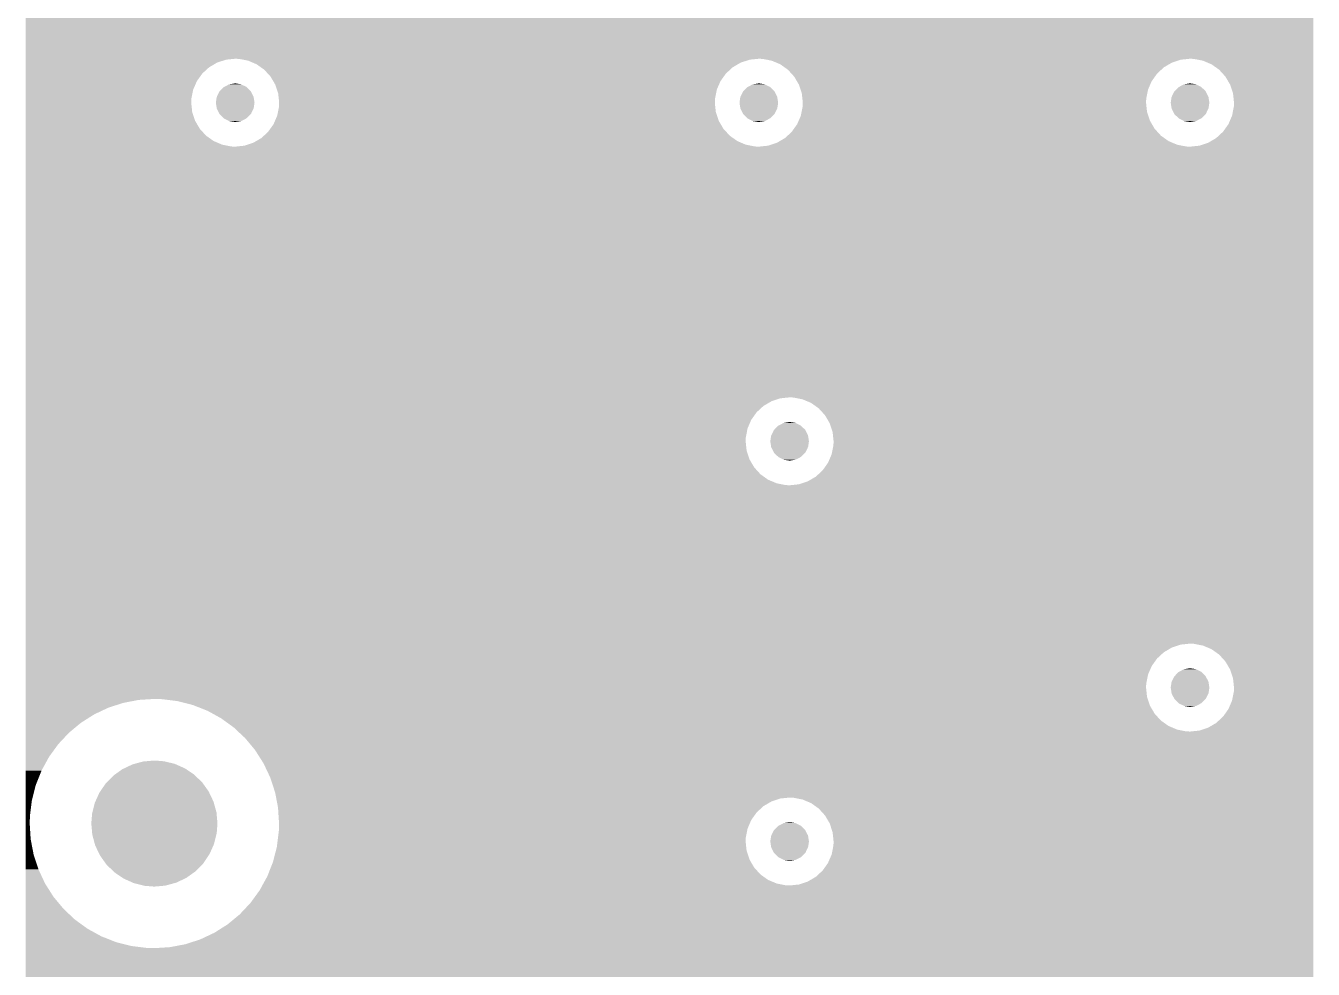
# Model space of a CAD drawing. Extents: x 295 to 953, y 10 to 290.
# Drawn here: x 729.19 to 755.74, y 111.18 to 130.64 of the extents above; entities that cross this region are included whole.
import ezdxf

# ---------------------------------------------------------------- set-up
doc = ezdxf.new("R2010")
doc.units = 0
doc.header["$LTSCALE"] = 5
doc.header["$MEASUREMENT"] = 0
doc.layers.add('FROMC1', color=7, linetype='CONTINUOUS')

msp = doc.modelspace()

# ---------------------------------------------------------------- linework, layer by layer
at = {"layer": 'FROMC1'}
for points in [[(729.195, 129.962), (729.195, 131.958), (755.738, 129.962), (755.738, 131.958)], [(729.195, 129.942), (729.195, 129.962), (733.322, 129.942), (733.513, 129.962)], [(729.195, 129.882), (729.195, 129.942), (733.14, 129.882), (733.322, 129.942)], [(729.195, 129.785), (729.195, 129.882), (732.974, 129.785), (733.14, 129.882)], [(733.592, 129.958), (733.513, 129.962), (744.274, 129.958), (744.308, 129.962)], [(733.678, 129.942), (733.592, 129.958), (744.117, 129.942), (744.274, 129.958)], [(733.781, 129.921), (733.678, 129.942), (744.055, 129.921), (744.117, 129.942)], [(733.873, 129.882), (733.781, 129.921), (743.935, 129.882), (744.055, 129.921)], [(733.957, 129.846), (733.873, 129.882), (743.873, 129.846), (743.935, 129.882)], [(734.042, 129.785), (733.957, 129.846), (743.769, 129.785), (743.873, 129.846)], [(744.387, 129.958), (744.308, 129.962), (753.164, 129.958), (753.198, 129.962)], [(744.473, 129.942), (744.387, 129.958), (753.007, 129.942), (753.164, 129.958)], [(744.576, 129.921), (744.473, 129.942), (752.945, 129.921), (753.007, 129.942)], [(744.668, 129.882), (744.576, 129.921), (752.825, 129.882), (752.945, 129.921)], [(744.752, 129.846), (744.668, 129.882), (752.763, 129.846), (752.825, 129.882)], [(744.837, 129.785), (744.752, 129.846), (752.659, 129.785), (752.763, 129.846)], [(753.277, 129.958), (753.198, 129.962), (755.738, 129.958), (755.738, 129.962)], [(753.466, 129.921), (753.277, 129.958), (755.738, 129.921), (755.738, 129.958)], [(753.642, 129.846), (753.466, 129.921), (755.738, 129.846), (755.738, 129.921)], [(753.798, 129.735), (753.642, 129.846), (755.738, 129.735), (755.738, 129.846)], [(729.195, 129.655), (729.195, 129.785), (732.833, 129.655), (732.974, 129.785)], [(729.195, 129.499), (729.195, 129.655), (732.722, 129.499), (732.833, 129.655)], [(734.113, 129.735), (734.042, 129.785), (743.715, 129.735), (743.769, 129.785)], [(734.185, 129.655), (734.113, 129.735), (743.628, 129.655), (743.715, 129.735)], [(734.242, 129.593), (734.185, 129.655), (743.584, 129.593), (743.628, 129.655)], [(734.297, 129.499), (734.242, 129.593), (743.517, 129.499), (743.584, 129.593)], [(744.908, 129.735), (744.837, 129.785), (752.605, 129.735), (752.659, 129.785)], [(744.98, 129.655), (744.908, 129.735), (752.518, 129.655), (752.605, 129.735)], [(745.037, 129.593), (744.98, 129.655), (752.474, 129.593), (752.518, 129.655)], [(745.092, 129.499), (745.037, 129.593), (752.407, 129.499), (752.474, 129.593)], [(753.927, 129.593), (753.798, 129.735), (755.738, 129.593), (755.738, 129.735)], [(754.024, 129.428), (753.927, 129.593), (755.738, 129.428), (755.738, 129.593)], [(729.195, 129.323), (729.195, 129.499), (732.646, 129.323), (732.722, 129.499)], [(729.195, 129.135), (729.195, 129.323), (732.609, 129.135), (732.646, 129.323)], [(733.136, 129.18), (733.186, 129.284), (733.891, 129.18), (733.837, 129.284)], [(733.186, 129.284), (733.195, 129.293), (733.837, 129.284), (733.833, 129.293)], [(733.195, 129.293), (733.275, 129.375), (733.833, 129.293), (733.748, 129.375)], [(733.275, 129.375), (733.287, 129.381), (733.748, 129.375), (733.742, 129.381)], [(733.287, 129.381), (733.387, 129.434), (733.742, 129.381), (733.634, 129.434)], [(733.387, 129.434), (733.407, 129.437), (733.634, 129.434), (733.628, 129.437)], [(733.407, 129.437), (733.513, 129.454), (733.628, 129.437), (733.513, 129.454)], [(734.339, 129.428), (734.297, 129.499), (743.486, 129.428), (743.517, 129.499)], [(734.374, 129.323), (734.339, 129.428), (743.441, 129.323), (743.486, 129.428)], [(734.399, 129.246), (734.374, 129.323), (743.426, 129.246), (743.441, 129.323)], [(743.931, 129.18), (743.981, 129.284), (744.686, 129.18), (744.632, 129.284)], [(743.981, 129.284), (743.99, 129.293), (744.632, 129.284), (744.628, 129.293)], [(743.99, 129.293), (744.07, 129.375), (744.628, 129.293), (744.543, 129.375)], [(744.07, 129.375), (744.082, 129.381), (744.543, 129.375), (744.537, 129.381)], [(744.082, 129.381), (744.182, 129.434), (744.537, 129.381), (744.429, 129.434)], [(744.182, 129.434), (744.202, 129.437), (744.429, 129.434), (744.423, 129.437)], [(744.202, 129.437), (744.308, 129.454), (744.423, 129.437), (744.308, 129.454)], [(745.134, 129.428), (745.092, 129.499), (752.376, 129.428), (752.407, 129.499)], [(745.169, 129.323), (745.134, 129.428), (752.331, 129.323), (752.376, 129.428)], [(745.194, 129.246), (745.169, 129.323), (752.316, 129.246), (752.331, 129.323)], [(752.821, 129.18), (752.871, 129.284), (753.576, 129.18), (753.522, 129.284)], [(752.871, 129.284), (752.88, 129.293), (753.522, 129.284), (753.518, 129.293)], [(752.88, 129.293), (752.96, 129.375), (753.518, 129.293), (753.433, 129.375)], [(752.96, 129.375), (752.972, 129.381), (753.433, 129.375), (753.427, 129.381)], [(752.972, 129.381), (753.072, 129.434), (753.427, 129.381), (753.319, 129.434)], [(753.072, 129.434), (753.092, 129.437), (753.319, 129.434), (753.313, 129.437)], [(753.092, 129.437), (753.198, 129.454), (753.313, 129.437), (753.198, 129.454)], [(754.084, 129.246), (754.024, 129.428), (755.738, 129.246), (755.738, 129.428)], [(729.195, 129.055), (729.195, 129.135), (732.606, 129.055), (732.609, 129.135)], [(729.195, 128.864), (729.195, 129.055), (732.626, 128.864), (732.606, 129.055)], [(733.114, 129.055), (733.131, 129.17), (733.911, 129.055), (733.893, 129.17)], [(733.132, 128.94), (733.114, 129.055), (733.894, 128.94), (733.911, 129.055)], [(733.131, 129.17), (733.136, 129.18), (733.893, 129.17), (733.891, 129.18)], [(734.411, 129.135), (734.399, 129.246), (743.404, 129.135), (743.426, 129.246)], [(734.419, 129.055), (734.411, 129.135), (743.401, 129.055), (743.404, 129.135)], [(734.416, 128.975), (734.419, 129.055), (743.409, 128.975), (743.401, 129.055)], [(743.909, 129.055), (743.926, 129.17), (744.706, 129.055), (744.688, 129.17)], [(743.927, 128.94), (743.909, 129.055), (744.689, 128.94), (744.706, 129.055)], [(743.926, 129.17), (743.931, 129.18), (744.688, 129.17), (744.686, 129.18)], [(745.206, 129.135), (745.194, 129.246), (752.294, 129.135), (752.316, 129.246)], [(745.214, 129.055), (745.206, 129.135), (752.291, 129.055), (752.294, 129.135)], [(745.211, 128.975), (745.214, 129.055), (752.299, 128.975), (752.291, 129.055)], [(752.799, 129.055), (752.816, 129.17), (753.596, 129.055), (753.578, 129.17)], [(752.817, 128.94), (752.799, 129.055), (753.579, 128.94), (753.596, 129.055)], [(752.816, 129.17), (752.821, 129.18), (753.578, 129.17), (753.576, 129.18)], [(754.104, 129.055), (754.084, 129.246), (755.738, 129.055), (755.738, 129.246)], [(754.101, 128.975), (754.104, 129.055), (755.738, 128.975), (755.738, 129.055)], [(729.195, 128.682), (729.195, 128.864), (732.686, 128.682), (732.626, 128.864)], [(733.134, 128.93), (733.132, 128.94), (733.889, 128.93), (733.894, 128.94)], [(733.188, 128.826), (733.134, 128.93), (733.839, 128.826), (733.889, 128.93)], [(733.192, 128.817), (733.188, 128.826), (733.83, 128.817), (733.839, 128.826)], [(733.277, 128.735), (733.192, 128.817), (733.75, 128.735), (733.83, 128.817)], [(733.283, 128.729), (733.277, 128.735), (733.738, 128.729), (733.75, 128.735)], [(734.334, 128.682), (734.379, 128.787), (743.481, 128.682), (743.446, 128.787)], [(734.379, 128.787), (734.394, 128.864), (743.446, 128.787), (743.421, 128.864)], [(734.394, 128.864), (734.416, 128.975), (743.421, 128.864), (743.409, 128.975)], [(743.929, 128.93), (743.927, 128.94), (744.684, 128.93), (744.689, 128.94)], [(743.983, 128.826), (743.929, 128.93), (744.634, 128.826), (744.684, 128.93)], [(743.987, 128.817), (743.983, 128.826), (744.625, 128.817), (744.634, 128.826)], [(744.072, 128.735), (743.987, 128.817), (744.545, 128.735), (744.625, 128.817)], [(744.078, 128.729), (744.072, 128.735), (744.533, 128.729), (744.545, 128.735)], [(745.129, 128.682), (745.174, 128.787), (752.371, 128.682), (752.336, 128.787)], [(745.174, 128.787), (745.189, 128.864), (752.336, 128.787), (752.311, 128.864)], [(745.189, 128.864), (745.211, 128.975), (752.311, 128.864), (752.299, 128.975)], [(752.819, 128.93), (752.817, 128.94), (753.574, 128.93), (753.579, 128.94)], [(752.873, 128.826), (752.819, 128.93), (753.524, 128.826), (753.574, 128.93)], [(752.877, 128.817), (752.873, 128.826), (753.515, 128.817), (753.524, 128.826)], [(752.962, 128.735), (752.877, 128.817), (753.435, 128.735), (753.515, 128.817)], [(752.968, 128.729), (752.962, 128.735), (753.423, 128.729), (753.435, 128.735)], [(753.988, 128.611), (754.064, 128.787), (755.738, 128.611), (755.738, 128.787)], [(754.064, 128.787), (754.101, 128.975), (755.738, 128.787), (755.738, 128.975)], [(729.195, 128.517), (729.195, 128.682), (732.783, 128.517), (732.686, 128.682)], [(729.195, 128.375), (729.195, 128.517), (732.912, 128.375), (732.783, 128.517)], [(733.391, 128.676), (733.283, 128.729), (733.638, 128.676), (733.738, 128.729)], [(733.398, 128.673), (733.391, 128.676), (733.618, 128.673), (733.638, 128.676)], [(733.513, 128.656), (733.398, 128.673), (733.513, 128.656), (733.618, 128.673)], [(734.192, 128.455), (734.236, 128.517), (743.635, 128.455), (743.578, 128.517)], [(734.236, 128.517), (734.303, 128.611), (743.578, 128.517), (743.523, 128.611)], [(734.303, 128.611), (734.334, 128.682), (743.523, 128.611), (743.481, 128.682)], [(744.186, 128.676), (744.078, 128.729), (744.433, 128.676), (744.533, 128.729)], [(744.193, 128.673), (744.186, 128.676), (744.413, 128.673), (744.433, 128.676)], [(744.308, 128.656), (744.193, 128.673), (744.308, 128.656), (744.413, 128.673)], [(744.987, 128.455), (745.031, 128.517), (752.525, 128.455), (752.468, 128.517)], [(745.031, 128.517), (745.098, 128.611), (752.468, 128.517), (752.413, 128.611)], [(745.098, 128.611), (745.129, 128.682), (752.413, 128.611), (752.371, 128.682)], [(753.076, 128.676), (752.968, 128.729), (753.323, 128.676), (753.423, 128.729)], [(753.083, 128.673), (753.076, 128.676), (753.303, 128.673), (753.323, 128.676)], [(753.198, 128.656), (753.083, 128.673), (753.198, 128.656), (753.303, 128.673)], [(753.877, 128.455), (753.988, 128.611), (755.738, 128.455), (755.738, 128.611)], [(729.195, 128.264), (729.195, 128.375), (733.068, 128.264), (732.912, 128.375)], [(729.195, 128.189), (729.195, 128.264), (733.245, 128.189), (733.068, 128.264)], [(733.765, 128.189), (733.885, 128.228), (744.04, 128.189), (743.947, 128.228)], [(733.885, 128.228), (733.947, 128.264), (743.947, 128.228), (743.863, 128.264)], [(733.947, 128.264), (734.051, 128.325), (743.863, 128.264), (743.778, 128.325)], [(734.051, 128.325), (734.106, 128.375), (743.778, 128.325), (743.707, 128.375)], [(734.106, 128.375), (734.192, 128.455), (743.707, 128.375), (743.635, 128.455)], [(744.56, 128.189), (744.68, 128.228), (752.93, 128.189), (752.837, 128.228)], [(744.68, 128.228), (744.742, 128.264), (752.837, 128.228), (752.753, 128.264)], [(744.742, 128.264), (744.846, 128.325), (752.753, 128.264), (752.668, 128.325)], [(744.846, 128.325), (744.901, 128.375), (752.668, 128.325), (752.597, 128.375)], [(744.901, 128.375), (744.987, 128.455), (752.597, 128.375), (752.525, 128.455)], [(753.388, 128.168), (753.57, 128.228), (755.738, 128.168), (755.738, 128.228)], [(753.57, 128.228), (753.736, 128.325), (755.738, 128.228), (755.738, 128.325)], [(753.736, 128.325), (753.877, 128.455), (755.738, 128.325), (755.738, 128.455)], [(729.195, 128.152), (729.195, 128.189), (733.433, 128.152), (733.245, 128.189)], [(729.195, 128.148), (729.195, 128.152), (733.513, 128.148), (733.433, 128.152)], [(729.195, 122.977), (729.195, 128.148), (755.738, 122.977), (755.738, 128.148)], [(733.513, 128.148), (733.546, 128.152), (744.308, 128.148), (744.228, 128.152)], [(733.546, 128.152), (733.703, 128.168), (744.228, 128.152), (744.143, 128.168)], [(733.703, 128.168), (733.765, 128.189), (744.143, 128.168), (744.04, 128.189)], [(744.308, 128.148), (744.341, 128.152), (753.198, 128.148), (753.118, 128.152)], [(744.341, 128.152), (744.498, 128.168), (753.118, 128.152), (753.033, 128.168)], [(744.498, 128.168), (744.56, 128.189), (753.033, 128.168), (752.93, 128.189)], [(753.198, 128.148), (753.388, 128.168), (755.738, 128.148), (755.738, 128.168)], [(729.195, 122.957), (729.195, 122.977), (744.752, 122.957), (744.943, 122.977)], [(729.195, 122.897), (729.195, 122.957), (744.57, 122.897), (744.752, 122.957)], [(729.195, 122.8), (729.195, 122.897), (744.404, 122.8), (744.57, 122.897)], [(745.022, 122.973), (744.943, 122.977), (755.738, 122.973), (755.738, 122.977)], [(745.211, 122.936), (745.022, 122.973), (755.738, 122.936), (755.738, 122.973)], [(745.387, 122.861), (745.211, 122.936), (755.738, 122.861), (755.738, 122.936)], [(729.195, 122.67), (729.195, 122.8), (744.263, 122.67), (744.404, 122.8)], [(729.195, 122.514), (729.195, 122.67), (744.152, 122.514), (744.263, 122.67)], [(745.543, 122.75), (745.387, 122.861), (755.738, 122.75), (755.738, 122.861)], [(745.672, 122.608), (745.543, 122.75), (755.738, 122.608), (755.738, 122.75)], [(729.195, 122.338), (729.195, 122.514), (744.076, 122.338), (744.152, 122.514)], [(744.625, 122.308), (744.705, 122.39), (745.263, 122.308), (745.178, 122.39)], [(744.705, 122.39), (744.717, 122.396), (745.178, 122.39), (745.172, 122.396)], [(744.717, 122.396), (744.817, 122.449), (745.172, 122.396), (745.064, 122.449)], [(744.817, 122.449), (744.837, 122.452), (745.064, 122.449), (745.058, 122.452)], [(744.837, 122.452), (744.943, 122.469), (745.058, 122.452), (744.943, 122.469)], [(745.769, 122.443), (745.672, 122.608), (755.738, 122.443), (755.738, 122.608)], [(745.829, 122.261), (745.769, 122.443), (755.738, 122.261), (755.738, 122.443)], [(729.195, 122.15), (729.195, 122.338), (744.039, 122.15), (744.076, 122.338)], [(729.195, 122.07), (729.195, 122.15), (744.036, 122.07), (744.039, 122.15)], [(744.544, 122.07), (744.561, 122.185), (745.341, 122.07), (745.323, 122.185)], [(744.561, 122.185), (744.566, 122.195), (745.323, 122.185), (745.321, 122.195)], [(744.566, 122.195), (744.616, 122.299), (745.321, 122.195), (745.267, 122.299)], [(744.616, 122.299), (744.625, 122.308), (745.267, 122.299), (745.263, 122.308)], [(745.849, 122.07), (745.829, 122.261), (755.738, 122.07), (755.738, 122.261)], [(729.195, 121.879), (729.195, 122.07), (744.056, 121.879), (744.036, 122.07)], [(729.195, 121.697), (729.195, 121.879), (744.116, 121.697), (744.056, 121.879)], [(744.562, 121.955), (744.544, 122.07), (745.324, 121.955), (745.341, 122.07)], [(744.564, 121.945), (744.562, 121.955), (745.319, 121.945), (745.324, 121.955)], [(744.618, 121.841), (744.564, 121.945), (745.269, 121.841), (745.319, 121.945)], [(744.622, 121.832), (744.618, 121.841), (745.26, 121.832), (745.269, 121.841)], [(745.809, 121.802), (745.846, 121.99), (755.738, 121.802), (755.738, 121.99)], [(745.846, 121.99), (745.849, 122.07), (755.738, 121.99), (755.738, 122.07)], [(729.195, 121.532), (729.195, 121.697), (744.213, 121.532), (744.116, 121.697)], [(744.707, 121.75), (744.622, 121.832), (745.18, 121.75), (745.26, 121.832)], [(744.713, 121.744), (744.707, 121.75), (745.168, 121.744), (745.18, 121.75)], [(744.821, 121.691), (744.713, 121.744), (745.068, 121.691), (745.168, 121.744)], [(744.828, 121.688), (744.821, 121.691), (745.048, 121.688), (745.068, 121.691)], [(744.943, 121.671), (744.828, 121.688), (744.943, 121.671), (745.048, 121.688)], [(745.622, 121.47), (745.733, 121.626), (755.738, 121.47), (755.738, 121.626)], [(745.733, 121.626), (745.809, 121.802), (755.738, 121.626), (755.738, 121.802)], [(729.195, 121.39), (729.195, 121.532), (744.342, 121.39), (744.213, 121.532)], [(729.195, 121.279), (729.195, 121.39), (744.498, 121.279), (744.342, 121.39)], [(745.315, 121.243), (745.481, 121.34), (755.738, 121.243), (755.738, 121.34)], [(745.481, 121.34), (745.622, 121.47), (755.738, 121.34), (755.738, 121.47)], [(729.195, 121.204), (729.195, 121.279), (744.675, 121.204), (744.498, 121.279)], [(729.195, 121.167), (729.195, 121.204), (744.863, 121.167), (744.675, 121.204)], [(729.195, 121.163), (729.195, 121.167), (744.943, 121.163), (744.863, 121.167)], [(729.195, 117.897), (729.195, 121.163), (755.738, 117.897), (755.738, 121.163)], [(744.943, 121.163), (745.133, 121.183), (755.738, 121.163), (755.738, 121.183)], [(745.133, 121.183), (745.315, 121.243), (755.738, 121.183), (755.738, 121.243)], [(729.195, 117.877), (729.195, 117.897), (753.007, 117.877), (753.198, 117.897)], [(729.195, 117.817), (729.195, 117.877), (752.825, 117.817), (753.007, 117.877)], [(753.277, 117.893), (753.198, 117.897), (755.738, 117.893), (755.738, 117.897)], [(753.466, 117.856), (753.277, 117.893), (755.738, 117.856), (755.738, 117.893)], [(753.642, 117.781), (753.466, 117.856), (755.738, 117.781), (755.738, 117.856)], [(729.195, 117.72), (729.195, 117.817), (752.659, 117.72), (752.825, 117.817)], [(729.195, 117.59), (729.195, 117.72), (752.518, 117.59), (752.659, 117.72)], [(729.195, 117.434), (729.195, 117.59), (752.407, 117.434), (752.518, 117.59)], [(753.798, 117.67), (753.642, 117.781), (755.738, 117.67), (755.738, 117.781)], [(753.927, 117.528), (753.798, 117.67), (755.738, 117.528), (755.738, 117.67)], [(729.195, 117.258), (729.195, 117.434), (752.331, 117.258), (752.407, 117.434)], [(752.972, 117.316), (753.072, 117.369), (753.427, 117.316), (753.319, 117.369)], [(753.072, 117.369), (753.092, 117.372), (753.319, 117.369), (753.313, 117.372)], [(753.092, 117.372), (753.198, 117.389), (753.313, 117.372), (753.198, 117.389)], [(754.024, 117.363), (753.927, 117.528), (755.738, 117.363), (755.738, 117.528)], [(754.084, 117.181), (754.024, 117.363), (755.738, 117.181), (755.738, 117.363)], [(729.195, 117.07), (729.195, 117.258), (752.294, 117.07), (752.331, 117.258)], [(729.195, 116.99), (729.195, 117.07), (752.291, 116.99), (752.294, 117.07)], [(752.799, 116.99), (752.816, 117.105), (753.596, 116.99), (753.578, 117.105)], [(752.816, 117.105), (752.821, 117.115), (753.578, 117.105), (753.576, 117.115)], [(752.821, 117.115), (752.871, 117.219), (753.576, 117.115), (753.522, 117.219)], [(752.871, 117.219), (752.88, 117.228), (753.522, 117.219), (753.518, 117.228)], [(752.88, 117.228), (752.96, 117.31), (753.518, 117.228), (753.433, 117.31)], [(752.96, 117.31), (752.972, 117.316), (753.433, 117.31), (753.427, 117.316)], [(754.104, 116.99), (754.084, 117.181), (755.738, 116.99), (755.738, 117.181)], [(729.195, 116.799), (729.195, 116.99), (752.311, 116.799), (752.291, 116.99)], [(729.195, 116.756), (729.195, 116.799), (752.325, 116.756), (752.311, 116.799)], [(752.817, 116.875), (752.799, 116.99), (753.579, 116.875), (753.596, 116.99)], [(752.819, 116.865), (752.817, 116.875), (753.574, 116.865), (753.579, 116.875)], [(752.873, 116.761), (752.819, 116.865), (753.524, 116.761), (753.574, 116.865)], [(754.064, 116.722), (754.101, 116.91), (755.738, 116.722), (755.738, 116.91)], [(754.101, 116.91), (754.104, 116.99), (755.738, 116.91), (755.738, 116.99)], [(729.195, 116.736), (729.195, 116.756), (731.524, 116.736), (731.846, 116.756)], [(729.195, 116.675), (729.195, 116.736), (731.207, 116.675), (731.524, 116.736)], [(729.195, 116.576), (729.195, 116.675), (730.899, 116.576), (731.207, 116.675)], [(729.195, 116.438), (729.195, 116.576), (730.607, 116.438), (730.899, 116.576)], [(732.005, 116.751), (731.846, 116.756), (752.327, 116.751), (752.325, 116.756)], [(732.325, 116.711), (732.005, 116.751), (752.34, 116.711), (752.327, 116.751)], [(732.638, 116.631), (732.325, 116.711), (752.366, 116.631), (752.34, 116.711)], [(732.674, 116.617), (732.638, 116.631), (752.371, 116.617), (752.366, 116.631)], [(732.939, 116.513), (732.674, 116.617), (752.432, 116.513), (752.371, 116.617)], [(752.877, 116.752), (752.873, 116.761), (753.515, 116.752), (753.524, 116.761)], [(752.962, 116.67), (752.877, 116.752), (753.435, 116.67), (753.515, 116.752)], [(752.968, 116.664), (752.962, 116.67), (753.423, 116.664), (753.435, 116.67)], [(753.076, 116.611), (752.968, 116.664), (753.323, 116.611), (753.423, 116.664)], [(753.083, 116.608), (753.076, 116.611), (753.303, 116.608), (753.323, 116.611)], [(753.198, 116.591), (753.083, 116.608), (753.198, 116.591), (753.303, 116.608)], [(753.877, 116.39), (753.988, 116.546), (755.738, 116.39), (755.738, 116.546)], [(753.988, 116.546), (754.064, 116.722), (755.738, 116.546), (755.738, 116.722)], [(729.195, 116.265), (729.195, 116.438), (730.334, 116.265), (730.607, 116.438)], [(729.195, 116.059), (729.195, 116.265), (730.086, 116.059), (730.334, 116.265)], [(733.05, 116.452), (732.939, 116.513), (752.468, 116.452), (752.432, 116.513)], [(733.222, 116.357), (733.05, 116.452), (752.554, 116.357), (752.468, 116.452)], [(733.286, 116.31), (733.222, 116.357), (752.597, 116.31), (752.554, 116.357)], [(733.44, 116.199), (733.286, 116.31), (752.753, 116.199), (752.597, 116.31)], [(753.57, 116.163), (753.736, 116.26), (755.738, 116.163), (755.738, 116.26)], [(753.736, 116.26), (753.877, 116.39), (755.738, 116.26), (755.738, 116.39)], [(729.195, 115.823), (729.195, 116.059), (729.865, 115.823), (730.086, 116.059)], [(733.483, 116.168), (733.44, 116.199), (752.828, 116.168), (752.753, 116.199)], [(733.53, 116.124), (733.483, 116.168), (752.93, 116.124), (752.828, 116.168)], [(733.57, 116.087), (733.53, 116.124), (753.118, 116.087), (752.93, 116.124)], [(733.573, 116.083), (733.57, 116.087), (753.198, 116.083), (753.118, 116.087)], [(733.719, 115.947), (733.573, 116.083), (755.738, 115.947), (755.738, 116.083)], [(753.198, 116.083), (753.388, 116.103), (755.738, 116.083), (755.738, 116.103)], [(753.388, 116.103), (753.57, 116.163), (755.738, 116.103), (755.738, 116.163)], [(729.195, 115.561), (729.195, 115.823), (729.675, 115.561), (729.865, 115.823)], [(733.925, 115.698), (733.719, 115.947), (755.738, 115.698), (755.738, 115.947)], [(729.195, 115.278), (729.195, 115.561), (729.52, 115.278), (729.675, 115.561)], [(731.429, 115.415), (731.618, 115.466), (732.271, 115.415), (732.066, 115.466)], [(731.618, 115.466), (731.668, 115.47), (732.066, 115.466), (732.049, 115.47)], [(731.668, 115.47), (731.846, 115.486), (732.049, 115.47), (731.846, 115.486)], [(734.098, 115.425), (733.925, 115.698), (755.738, 115.425), (755.738, 115.698)], [(729.195, 114.978), (729.195, 115.278), (729.401, 114.978), (729.52, 115.278)], [(731.026, 115.192), (731.188, 115.308), (732.671, 115.192), (732.501, 115.308)], [(731.188, 115.308), (731.217, 115.321), (732.501, 115.308), (732.481, 115.321)], [(731.217, 115.321), (731.396, 115.406), (732.481, 115.321), (732.292, 115.406)], [(731.396, 115.406), (731.429, 115.415), (732.292, 115.406), (732.271, 115.415)], [(734.236, 115.133), (734.098, 115.425), (755.738, 115.133), (755.738, 115.425)], [(729.195, 114.665), (729.195, 114.978), (729.321, 114.665), (729.401, 114.978)], [(730.727, 114.844), (730.841, 115.01), (732.968, 114.844), (732.85, 115.01)], [(730.841, 115.01), (730.861, 115.031), (732.85, 115.01), (732.835, 115.031)], [(730.861, 115.031), (731.001, 115.174), (732.835, 115.031), (732.688, 115.174)], [(731.001, 115.174), (731.026, 115.192), (732.688, 115.174), (732.671, 115.192)], [(734.336, 114.826), (734.236, 115.133), (755.738, 114.826), (755.738, 115.133)], [(730.629, 114.636), (730.711, 114.82), (733.066, 114.636), (732.979, 114.82)], [(730.711, 114.82), (730.727, 114.844), (732.979, 114.82), (732.968, 114.844)], [(734.356, 114.722), (734.336, 114.826), (755.738, 114.722), (755.738, 114.826)], [(734.36, 114.702), (734.356, 114.722), (744.752, 114.702), (744.943, 114.722)], [(734.371, 114.642), (734.36, 114.702), (744.57, 114.642), (744.752, 114.702)], [(745.022, 114.718), (744.943, 114.722), (755.738, 114.718), (755.738, 114.722)], [(745.211, 114.681), (745.022, 114.718), (755.738, 114.681), (755.738, 114.718)], [(745.387, 114.606), (745.211, 114.681), (755.738, 114.606), (755.738, 114.681)], [(729.195, 114.344), (729.195, 114.665), (729.281, 114.344), (729.321, 114.665)], [(730.562, 114.388), (730.568, 114.415), (733.129, 114.388), (733.127, 114.415)], [(730.568, 114.415), (730.617, 114.611), (733.127, 114.415), (733.073, 114.611)], [(730.617, 114.611), (730.629, 114.636), (733.073, 114.611), (733.066, 114.636)], [(734.39, 114.545), (734.371, 114.642), (744.404, 114.545), (744.57, 114.642)], [(734.396, 114.508), (734.39, 114.545), (744.364, 114.508), (744.404, 114.545)], [(734.402, 114.415), (734.396, 114.508), (744.263, 114.415), (744.364, 114.508)], [(734.412, 114.259), (734.402, 114.415), (744.152, 114.259), (744.263, 114.415)], [(745.543, 114.495), (745.387, 114.606), (755.738, 114.495), (755.738, 114.606)], [(745.672, 114.353), (745.543, 114.495), (755.738, 114.353), (755.738, 114.495)], [(729.195, 114.186), (729.195, 114.344), (729.276, 114.186), (729.281, 114.344)], [(729.195, 113.863), (729.195, 114.186), (729.296, 113.863), (729.276, 114.186)], [(730.546, 114.186), (730.562, 114.388), (733.147, 114.186), (733.129, 114.388)], [(730.564, 113.984), (730.546, 114.186), (733.131, 113.984), (733.147, 114.186)], [(734.417, 114.186), (734.412, 114.259), (744.12, 114.186), (744.152, 114.259)], [(734.414, 114.083), (734.417, 114.186), (744.076, 114.083), (744.12, 114.186)], [(744.625, 114.053), (744.705, 114.135), (745.263, 114.053), (745.178, 114.135)], [(744.705, 114.135), (744.717, 114.141), (745.178, 114.135), (745.172, 114.141)], [(744.717, 114.141), (744.817, 114.194), (745.172, 114.141), (745.064, 114.194)], [(744.817, 114.194), (744.837, 114.197), (745.064, 114.194), (745.058, 114.197)], [(744.837, 114.197), (744.943, 114.214), (745.058, 114.197), (744.943, 114.214)], [(745.769, 114.188), (745.672, 114.353), (755.738, 114.188), (755.738, 114.353)], [(745.829, 114.006), (745.769, 114.188), (755.738, 114.006), (755.738, 114.188)], [(730.566, 113.957), (730.564, 113.984), (733.124, 113.957), (733.131, 113.984)], [(730.619, 113.761), (730.566, 113.957), (733.075, 113.761), (733.124, 113.957)], [(734.385, 113.815), (734.395, 113.895), (744.036, 113.815), (744.039, 113.895)], [(734.395, 113.895), (734.412, 114.027), (744.039, 113.895), (744.065, 114.027)], [(734.412, 114.027), (734.414, 114.083), (744.065, 114.027), (744.076, 114.083)], [(744.544, 113.815), (744.561, 113.93), (745.341, 113.815), (745.323, 113.93)], [(744.561, 113.93), (744.566, 113.94), (745.323, 113.93), (745.321, 113.94)], [(744.566, 113.94), (744.616, 114.044), (745.321, 113.94), (745.267, 114.044)], [(744.616, 114.044), (744.625, 114.053), (745.267, 114.044), (745.263, 114.053)], [(745.849, 113.815), (745.829, 114.006), (755.738, 113.815), (755.738, 114.006)], [(729.195, 113.546), (729.195, 113.863), (729.357, 113.546), (729.296, 113.863)], [(730.626, 113.735), (730.619, 113.761), (733.064, 113.735), (733.075, 113.761)], [(730.714, 113.551), (730.626, 113.735), (732.981, 113.551), (733.064, 113.735)], [(734.304, 113.442), (734.351, 113.624), (744.116, 113.442), (744.056, 113.624)], [(734.351, 113.624), (734.372, 113.707), (744.056, 113.624), (744.047, 113.707)], [(734.372, 113.707), (734.385, 113.815), (744.047, 113.707), (744.036, 113.815)], [(744.562, 113.7), (744.544, 113.815), (745.324, 113.7), (745.341, 113.815)], [(744.564, 113.69), (744.562, 113.7), (745.319, 113.69), (745.324, 113.7)], [(744.618, 113.586), (744.564, 113.69), (745.269, 113.586), (745.319, 113.69)], [(745.809, 113.547), (745.846, 113.735), (755.738, 113.547), (755.738, 113.735)], [(745.846, 113.735), (745.849, 113.815), (755.738, 113.735), (755.738, 113.815)], [(729.195, 113.239), (729.195, 113.546), (729.457, 113.239), (729.357, 113.546)], [(730.725, 113.528), (730.714, 113.551), (732.965, 113.528), (732.981, 113.551)], [(730.843, 113.361), (730.725, 113.528), (732.852, 113.361), (732.965, 113.528)], [(730.858, 113.341), (730.843, 113.361), (732.832, 113.341), (732.852, 113.361)], [(731.004, 113.197), (730.858, 113.341), (732.691, 113.197), (732.832, 113.341)], [(734.246, 113.277), (734.292, 113.394), (744.213, 113.277), (744.144, 113.394)], [(734.292, 113.394), (734.304, 113.442), (744.144, 113.394), (744.116, 113.442)], [(744.622, 113.577), (744.618, 113.586), (745.26, 113.577), (745.269, 113.586)], [(744.707, 113.495), (744.622, 113.577), (745.18, 113.495), (745.26, 113.577)], [(744.713, 113.489), (744.707, 113.495), (745.168, 113.489), (745.18, 113.495)], [(744.821, 113.436), (744.713, 113.489), (745.068, 113.436), (745.168, 113.489)], [(744.828, 113.433), (744.821, 113.436), (745.048, 113.433), (745.068, 113.436)], [(744.943, 113.416), (744.828, 113.433), (744.943, 113.416), (745.048, 113.433)], [(745.622, 113.215), (745.733, 113.371), (755.738, 113.215), (755.738, 113.371)], [(745.733, 113.371), (745.809, 113.547), (755.738, 113.371), (755.738, 113.547)], [(729.195, 112.947), (729.195, 113.239), (729.594, 112.947), (729.457, 113.239)], [(731.022, 113.18), (731.004, 113.197), (732.667, 113.18), (732.691, 113.197)], [(731.192, 113.064), (731.022, 113.18), (732.504, 113.064), (732.667, 113.18)], [(734.135, 113.024), (734.173, 113.093), (744.498, 113.024), (744.401, 113.093)], [(734.173, 113.093), (734.19, 113.135), (744.401, 113.093), (744.342, 113.135)], [(734.19, 113.135), (734.246, 113.277), (744.342, 113.135), (744.213, 113.277)], [(745.315, 112.988), (745.481, 113.085), (755.738, 112.988), (755.738, 113.085)], [(745.481, 113.085), (745.622, 113.215), (755.738, 113.085), (755.738, 113.215)], [(729.195, 112.674), (729.195, 112.947), (729.767, 112.674), (729.594, 112.947)], [(731.212, 113.051), (731.192, 113.064), (732.476, 113.051), (732.504, 113.064)], [(731.401, 112.966), (731.212, 113.051), (732.297, 112.966), (732.476, 113.051)], [(731.421, 112.957), (731.401, 112.966), (732.263, 112.957), (732.297, 112.966)], [(731.626, 112.906), (731.421, 112.957), (732.075, 112.906), (732.263, 112.957)], [(731.644, 112.901), (731.626, 112.906), (732.025, 112.901), (732.075, 112.906)], [(731.846, 112.885), (731.644, 112.901), (731.846, 112.885), (732.025, 112.901)], [(733.828, 112.549), (734.018, 112.81), (755.738, 112.549), (755.738, 112.81)], [(734.018, 112.81), (734.071, 112.908), (755.738, 112.81), (755.738, 112.908)], [(734.071, 112.908), (734.073, 112.912), (744.943, 112.908), (744.863, 112.912)], [(734.073, 112.912), (734.094, 112.949), (744.863, 112.912), (744.675, 112.949)], [(734.094, 112.949), (734.135, 113.024), (744.675, 112.949), (744.498, 113.024)], [(744.943, 112.908), (745.133, 112.928), (755.738, 112.908), (755.738, 112.928)], [(745.133, 112.928), (745.315, 112.988), (755.738, 112.928), (755.738, 112.988)], [(729.195, 112.425), (729.195, 112.674), (729.974, 112.425), (729.767, 112.674)], [(733.607, 112.313), (733.828, 112.549), (755.738, 112.313), (755.738, 112.549)], [(729.195, 112.204), (729.195, 112.425), (730.209, 112.204), (729.974, 112.425)], [(733.358, 112.107), (733.607, 112.313), (755.738, 112.107), (755.738, 112.313)], [(729.195, 112.014), (729.195, 112.204), (730.471, 112.014), (730.209, 112.204)], [(729.195, 111.859), (729.195, 112.014), (730.754, 111.859), (730.471, 112.014)], [(733.086, 111.934), (733.358, 112.107), (755.738, 111.934), (755.738, 112.107)], [(729.195, 111.74), (729.195, 111.859), (731.054, 111.74), (730.754, 111.859)], [(732.486, 111.696), (732.793, 111.796), (755.738, 111.696), (755.738, 111.796)], [(732.793, 111.796), (733.086, 111.934), (755.738, 111.796), (755.738, 111.934)], [(729.195, 111.66), (729.195, 111.74), (731.367, 111.66), (731.054, 111.74)], [(729.195, 111.62), (729.195, 111.66), (731.688, 111.62), (731.367, 111.66)], [(729.195, 111.615), (729.195, 111.62), (731.846, 111.615), (731.688, 111.62)], [(729.195, 110.157), (729.195, 111.615), (755.738, 110.157), (755.738, 111.615)], [(731.846, 111.615), (732.169, 111.636), (755.738, 111.615), (755.738, 111.636)], [(732.169, 111.636), (732.486, 111.696), (755.738, 111.636), (755.738, 111.696)]]:
    msp.add_solid(points, dxfattribs=at)

doc.saveas('drawing.dxf')
